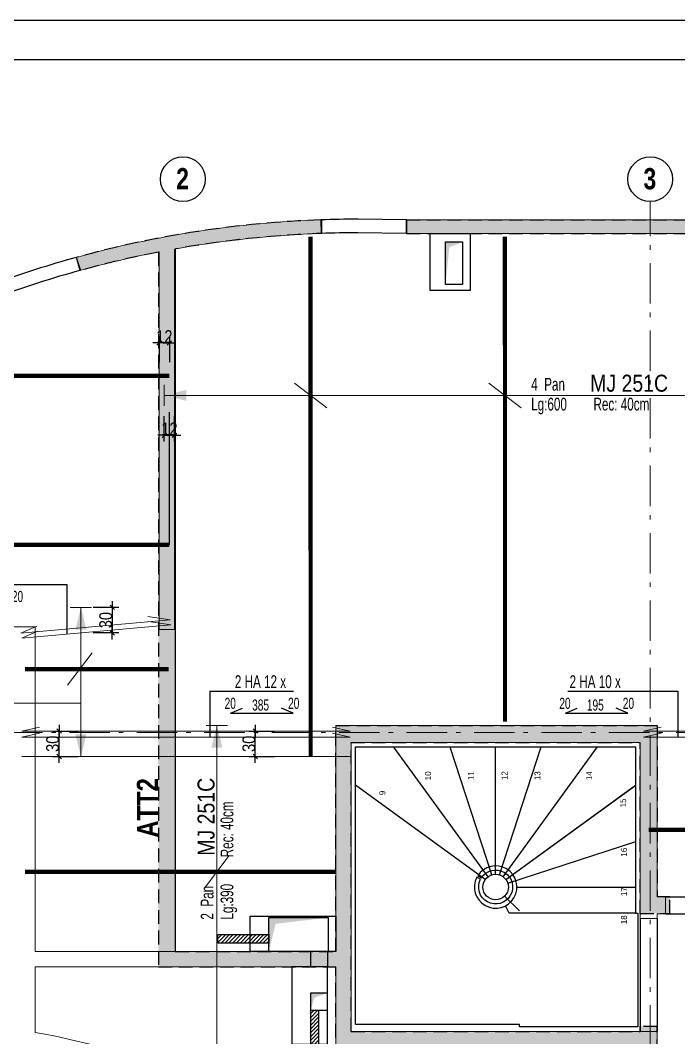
# Model space of a CAD drawing. Header units: centimetres. Extents: x 35662 to 42652, y -17547 to -13347.
# Drawn here: x 38203 to 38978, y -14544 to -13347 of the extents above; entities that cross this region are included whole.
import ezdxf
from ezdxf.enums import TextEntityAlignment as Align

# ---------------------------------------------------------------- set-up
doc = ezdxf.new("R2010")
doc.units = ezdxf.units.CM
doc.header["$LTSCALE"] = 25.4
doc.header["$PDMODE"] = 1
doc.header["$PDSIZE"] = -2
doc.linetypes.add('CACHEX2', pattern=[19.05, 12.7, -6.35])
doc.linetypes.add('Style de ligne -6', pattern=[1.04164, 0.625, -0.20828, 0.06943, -0.13893])
for name, color, linetype in [('01_ARMA_INF', 50, 'Continuous'), ('01_cote_gen', 4, 'Continuous'), ('01_linteaux', 2, 'Continuous'), ('01_murs_sup', 2, 'CACHEX2'), ('01_resv', 32, 'Continuous'), ('01_texte', 230, 'Continuous'), ('AA_COTES', 2, 'Continuous')]:
    doc.layers.add(name, color=color, linetype=linetype)
for name, color, linetype, lineweight in [('01_murs_coup', 5, 'Continuous', 60), ('01_résv', 32, 'Continuous', 9), ('B Général', 7, 'Continuous', 5)]:
    doc.layers.add(name, color=color, linetype=linetype, lineweight=lineweight)
doc.styles.add('Eurostile', font='')
doc.styles.add('impact', font='impact.ttf')
doc.styles.add('PATIO', font='ARIALN.TTF')
doc.styles.add('STYLE2', font='ARIALN.TTF')
doc.styles.add('Titre', font='ariblk.ttf')
doc.styles.get('Eurostile').set_extended_font_data('Eurostile')
doc.dimstyles.new('JB50', dxfattribs={"dimscale": 0.1, "dimtxt": 150, "dimasz": 15, "dimexe": 0.1, "dimexo": 0.1, "dimgap": 0.09, "dimtad": 1, "dimdec": 1, "dimdsep": 46, "dimtxsty": 'STYLE2', "dimblk1": 'BOND_G', "dimblk2": 'BOND_D', "dimsah": 1, "dimcen": 1.5, "dimdle": 0.01, "dimse1": 1, "dimse2": 1, "dimclrd": 4, "dimclre": 2, "dimclrt": 6, "dimazin": 2, "dimtfac": 2.333333, "dimtdec": 1, "dimtix": 1, "dimtmove": 2, "dimatfit": 3, "dimldrblk": 'BOND_G', "dimfxl": 1, "dimtolj": 1, "dimtzin": 0, "dimarcsym": 0})
pattern_1 = [(135, (-1376.8596, -4351.756), (-11.2253202, 9e-16), [7.9375, -7.9375])]

# ---------------------------------------------------------------- blocks, each defined once
blk = doc.blocks.new('BOND_G')
at = {"layer": 'AA_COTES', "color": 0}
for p, q in [((0, -5), (0, 15)), ((5, 0), (-5, 0)), ((1.77, 1.77), (-1.77, -1.77))]:
    blk.add_line(p, q, dxfattribs=at)
blk = doc.blocks.new('BOND_D')
at = {"layer": 'AA_COTES', "color": 0}
for p, q in [((5, 0), (-5, 0)), ((-1.77, -1.77), (1.77, 1.77)), ((0, 5), (0, -15))]:
    blk.add_line(p, q, dxfattribs=at)
blk = doc.blocks.new('*D17')
at = {"color": 4, "lineweight": -2, "transparency": 16777216}
blk.add_line((38479.6, -14211.5), (38479.6, -14184.5), dxfattribs=at)
at = {"layer": 'Defpoints', "color": 0, "transparency": 16777216}
for p in [(38479.6, -14183), (38503.4, -14183), (38544.7, -14213)]:
    blk.add_point(p, dxfattribs=at)
at = {"color": 4, "lineweight": -2, "transparency": 16777216, "xscale": 1.5, "yscale": 1.5, "zscale": 1.5}
for name, p, rotation in [('BOND_D', (38479.6, -14183), 90), ('BOND_G', (38479.6, -14213), 270)]:
    blk.add_blockref(name, p, dxfattribs=dict(at, rotation=rotation))
at = {"color": 6, "transparency": 16777216, "insert": (38472, -14198), "char_height": 15, "attachment_point": 5, "rotation": 90, "style": 'STYLE2'}
blk.add_mtext('\\A1;30', dxfattribs=at)
blk = doc.blocks.new('*D18')
at = {"color": 4, "lineweight": -2, "transparency": 16777216}
blk.add_line((38311.3, -14039), (38311.3, -14066.1), dxfattribs=at)
at = {"layer": 'Defpoints', "color": 0, "transparency": 16777216}
for p in [(38274.4, -14037.5), (38274.4, -14067.6), (38311.3, -14067.6)]:
    blk.add_point(p, dxfattribs=at)
at = {"color": 4, "lineweight": -2, "transparency": 16777216, "xscale": 1.5, "yscale": 1.5, "zscale": 1.5}
for name, p, rotation in [('BOND_G', (38311.3, -14037.5), 90), ('BOND_D', (38311.3, -14067.6), 270)]:
    blk.add_blockref(name, p, dxfattribs=dict(at, rotation=rotation))
at = {"color": 6, "transparency": 16777216, "insert": (38303.6, -14052.5), "char_height": 15, "attachment_point": 5, "rotation": 90, "style": 'STYLE2'}
blk.add_mtext('\\A1;30', dxfattribs=at)
blk = doc.blocks.new('*D19')
at = {"color": 4, "lineweight": -2, "transparency": 16777216}
blk.add_line((38248.7, -14211.5), (38248.7, -14184.5), dxfattribs=at)
at = {"layer": 'Defpoints', "color": 0, "transparency": 16777216}
for p in [(38248.7, -14183), (38257.6, -14183), (38257.6, -14213)]:
    blk.add_point(p, dxfattribs=at)
at = {"color": 4, "lineweight": -2, "transparency": 16777216, "xscale": 1.5, "yscale": 1.5, "zscale": 1.5}
for name, p, rotation in [('BOND_D', (38248.7, -14183), 90), ('BOND_G', (38248.7, -14213), 270)]:
    blk.add_blockref(name, p, dxfattribs=dict(at, rotation=rotation))
at = {"color": 6, "transparency": 16777216, "insert": (38241.1, -14198), "char_height": 15, "attachment_point": 5, "rotation": 90, "style": 'STYLE2'}
blk.add_mtext('\\A1;30', dxfattribs=at)
blk = doc.blocks.new('*D20')
at = {"color": 4, "lineweight": -2, "transparency": 16777216}
for p, q in [((38371, -13835), (38369.5, -13835)), ((38372.5, -13835), (38384.5, -13835)), ((38386, -13835), (38387.5, -13835))]:
    blk.add_line(p, q, dxfattribs=at)
at = {"layer": 'Defpoints', "color": 0, "transparency": 16777216}
for p in [(38372.5, -13795.5), (38384.5, -13795.5), (38384.5, -13835)]:
    blk.add_point(p, dxfattribs=at)
at = {"color": 4, "lineweight": -2, "transparency": 16777216, "xscale": 1.5, "yscale": 1.5, "zscale": 1.5}
blk.add_blockref('BOND_G', (38372.5, -13835), dxfattribs=at)
at = {"color": 4, "lineweight": -2, "transparency": 16777216, "xscale": 1.5, "yscale": 1.5, "zscale": 1.5, "rotation": 180}
blk.add_blockref('BOND_D', (38384.5, -13835), dxfattribs=at)
at = {"color": 6, "transparency": 16777216, "insert": (38378.5, -13827.5), "char_height": 15, "attachment_point": 5, "style": 'STYLE2'}
blk.add_mtext('\\A1;12', dxfattribs=at)
blk = doc.blocks.new('*D22')
at = {"color": 4, "lineweight": -2, "transparency": 16777216}
for p, q in [((38365, -13726.4), (38363.5, -13726.4)), ((38378.5, -13726.4), (38366.5, -13726.4)), ((38380, -13726.4), (38381.5, -13726.4))]:
    blk.add_line(p, q, dxfattribs=at)
at = {"layer": 'Defpoints', "color": 0, "transparency": 16777216}
for p in [(38366.5, -13726.4), (38366.5, -13750.2), (38378.5, -13765.1)]:
    blk.add_point(p, dxfattribs=at)
at = {"color": 4, "lineweight": -2, "transparency": 16777216, "xscale": 1.5, "yscale": 1.5, "zscale": 1.5}
blk.add_blockref('BOND_D', (38366.5, -13726.4), dxfattribs=at)
at = {"color": 4, "lineweight": -2, "transparency": 16777216, "xscale": 1.5, "yscale": 1.5, "zscale": 1.5, "rotation": 180}
blk.add_blockref('BOND_G', (38378.5, -13726.4), dxfattribs=at)
at = {"color": 6, "transparency": 16777216, "insert": (38372.5, -13718.9), "char_height": 15, "attachment_point": 5, "style": 'STYLE2'}
blk.add_mtext('\\A1;12', dxfattribs=at)

msp = doc.modelspace()

# ---------------------------------------------------------------- hatches: boundary and pattern name
at = {"layer": '01_murs_sup'}
h = msp.add_hatch(dxfattribs=at)
h.set_pattern_fill('DASH', color=256, scale=2.5, angle=135)
h.set_pattern_definition(pattern_1)
h.paths.add_polyline_path([(38178.58, -13671.44), (38173.7, -13656.19, 0.053996), (37933.23, -13774.64), (37942.35, -13787.8, -0.0537335)])
h.paths.add_polyline_path([(37779.47, -13911.19, -0.0212749), (37860.14, -13844.74), (37851.02, -13831.57, 0.0228439), (37763.47, -13904.08), (37763.47, -14117.54), (37779.47, -14117.54)])
h.paths.add_polyline_path([(39133.48, -13581.57), (38657.44, -13581.57), (38657.44, -13597.57), (39117.48, -13597.57), (39117.48, -13641.58), (39133.48, -13641.58)])
h.paths.add_polyline_path([(39446.48, -13976.58), (39133.48, -13976.58), (39133.48, -13941.58), (39117.48, -13941.58), (39117.48, -14377.56), (39069.48, -14377.56), (39069.48, -14397.56), (39117.48, -14397.56), (39117.48, -14785.56), (39082.48, -14785.56), (39082.48, -14803.56), (39495.48, -14803.56), (39495.48, -14785.56), (39135.47, -14785.56), (39135.47, -13992.58), (39430.48, -13992.58), (39430.48, -14049.58), (39446.48, -14049.58)])
h = msp.add_hatch(dxfattribs=at)
h.set_pattern_fill('DASH', color=256, scale=2.5, angle=135)
h.set_pattern_definition(pattern_1)
h.paths.add_polyline_path([(38385.48, -13615.73, -0.0351438), (38557.04, -13597.57), (38557.04, -13590.51), (38556.88, -13581.57, 0.0587084), (38268.95, -13625.72), (38273.83, -13640.97, -0.0191623), (38365.48, -13619.45), (38365.48, -14460.51), (38574.48, -14460.51), (38574.48, -14785.56), (38333.48, -14785.56), (38333.48, -14803.56), (38592.48, -14803.56), (38592.48, -14755.56), (38767.48, -14755.56), (38767.48, -14552.56), (38932.48, -14552.56), (38932.48, -14755.56), (38952.48, -14755.56), (38952.48, -14530.56), (38932.48, -14530.56), (38932.48, -14536.56), (38592.48, -14536.56), (38592.48, -14196.56), (38932.48, -14196.56), (38932.48, -14397.56), (38967.48, -14397.56), (38967.48, -14377.56), (38952.48, -14377.56), (38952.48, -14176.56), (38574.48, -14176.56), (38574.48, -14442.51), (38385.48, -14442.51)])
h.paths.add_polyline_path([(38665.48, -14556.56), (38665.48, -14735.56), (38592.48, -14735.56), (38592.48, -14556.56)], flags=16)
h.paths.add_polyline_path([(38747.48, -14556.56), (38747.48, -14735.56), (38683.48, -14735.56), (38683.48, -14556.56)], flags=16)
h.paths.add_polyline_path([(39519.48, -14176.56), (39446.48, -14176.56), (39446.48, -14149.58), (39430.48, -14149.58), (39430.48, -14192.56), (39519.48, -14192.56)])
h.paths.add_polyline_path([(39794.48, -14176.56), (39619.48, -14176.56), (39619.48, -14192.56), (39794.48, -14192.56)], flags=17)
h.paths.add_polyline_path([(40140.48, -13976.56), (40124.48, -13976.56), (40124.48, -14176.56), (39994.48, -14176.56), (39994.48, -14192.56), (40124.48, -14192.56), (40124.48, -14785.56), (39597.48, -14785.56), (39597.48, -14803.56), (40140.48, -14803.56)])
at = {"layer": '01_résv'}
h = msp.add_hatch(dxfattribs=at)
h.set_pattern_fill('ANSI31', color=256)
h.set_pattern_definition([(45, (33932.1135, -19078.7956), (-2.245064, 2.245064), [])])
h.paths.add_polyline_path([(40172.39, -15042.56), (40172.39, -15072.59), (40182.39, -15072.59), (40182.39, -15042.62)], flags=17)
h.paths.add_polyline_path([(38544.12, -14511.48), (38544.12, -14581.48), (38554.12, -14581.48), (38554.12, -14511.48)])
h.paths.add_polyline_path([(38775.31, -14971.93), (38775.71, -15031.93), (38785.71, -15031.93), (38785.31, -14971.93)], flags=17)
h.paths.add_polyline_path([(38544.85, -14966.84), (38474.85, -14966.84), (38474.85, -14976.84), (38544.85, -14976.84)], flags=17)
h.paths.add_polyline_path([(38564.85, -14966.84), (38624.85, -14966.84), (38624.85, -14976.84), (38564.85, -14976.84)], flags=17)
h.paths.add_polyline_path([(37763.92, -15769.56), (37763.92, -15709.56), (37773.92, -15709.56), (37773.92, -15769.56)], flags=17)
h.paths.add_polyline_path([(38495.18, -14432.47), (38435.18, -14432.47), (38435.18, -14422.47), (38495.18, -14422.47)])
edge = h.paths.add_edge_path()
edge.add_line((40778.06, -15120.54), (40818.06, -15120.54))
edge.add_line((40818.06, -15120.54), (40846.67, -15148.83))
edge.add_line((40846.67, -15148.83), (40849.82, -15145.68))
edge.add_line((40849.82, -15145.68), (40853.18, -15142.31))
edge.add_line((40853.18, -15142.31), (40853.74, -15141.76))
edge.add_line((40853.74, -15141.76), (40819.08, -15107.1))
edge.add_line((40778.4, -15120.54), (40778.4, -15110.54))
edge.add_line((40778.4, -15110.54), (40822.52, -15110.54))
edge.add_line((40170.1, -14687.41), (40170, -14687.41))
edge.add_line((40170, -14687.41), (40170.02, -14664.36))
edge.add_line((40170.02, -14664.36), (40180.02, -14664.36))
edge.add_line((40180.02, -14664.36), (40180.12, -14694.4))
edge.add_line((40180.12, -14694.4), (40170, -14694.34))
edge.add_line((39147.25, -14687.41), (39147.15, -14687.41))
edge.add_line((39147.15, -14687.41), (39147.15, -14657.41))
edge.add_line((39147.15, -14657.41), (39157.15, -14657.41))
edge.add_line((39157.15, -14657.41), (39157.15, -14687.41))
edge.add_line((39157.15, -14687.41), (39147.15, -14687.41))
edge.add_line((37455.95, -16464.54), (37539.35, -16464.56))
edge.add_line((37539.35, -16464.56), (37539.75, -16474.52))
edge.add_line((37539.75, -16474.52), (37459.74, -16474.5))
edge.add_line((37459.74, -16474.5), (37459.34, -16467.9))
h.paths.add_polyline_path([(40853.92, -14589.64), (40846.85, -14582.57), (40818.16, -14610.86), (40778.16, -14610.86), (40778.16, -14620.86), (40822.3, -14620.86)])

# ---------------------------------------------------------------- linework, layer by layer
msp.add_line((38378.48, -13963.9), (38378.48, -13807.66))
at = {"layer": '01_ARMA_INF', "linetype": 'Continuous', "lineweight": 0, "const_width": 5, "flags": 128}
for points in [[(38544.66, -13601.15), (38544.75, -14213.04)], [(38773.42, -13601.14), (38773.51, -14172.01)], [(37986.77, -13765.29), (38378.48, -13765.06)], [(37767.46, -13964.14), (38378.48, -13963.9)], [(38208.51, -14110.14), (38377.48, -14110.07)], [(38942.71, -14299.27), (39127.71, -14299.12)], [(38208.51, -14348.71), (38573.75, -14348.57)]]:
    msp.add_lwpolyline(points, dxfattribs=at)
at = {"layer": '01_cote_gen'}
msp.add_line((42651.79, -13346.82), (35661.79, -13346.82), dxfattribs=at)
at = {"layer": '01_linteaux'}
for p, q in [((38657.25, -13581.57), (38600.49, -13580.81)), ((38657.04, -13597.57), (38600.27, -13596.81)), ((38962.48, -14378.06), (39065.48, -14378.06)), ((38962.48, -14398.06), (39065.48, -14398.06)), ((38932.48, -14403.56), (38932.48, -14536.56)), ((38952.48, -14403.56), (38952.48, -14536.56))]:
    msp.add_line(p, q, dxfattribs=at)
at = {"layer": '01_linteaux', "linetype": 'Continuous'}
for p, q in [((38385.48, -13615.73), (38385.48, -14442.51)), ((38753.66, -14354.42), (38642.78, -14201.8)), ((38757.84, -14352.29), (38708.95, -14201.8)), ((38762.48, -14351.56), (38762.48, -14201.8)), ((38767.11, -14352.29), (38816.09, -14201.56)), ((38771.3, -14354.42), (38882.36, -14201.56)), ((38750.34, -14357.74), (38597.48, -14246.68)), ((38774.61, -14357.74), (38927.48, -14246.68)), ((38774.61, -14357.74), (38927.23, -14246.86)), ((38776.75, -14361.92), (38927.48, -14312.94)), ((38787.48, -14366.56), (38927.23, -14366.56)), ((38773.08, -14377.16), (38790.48, -14394.56)), ((38778.51, -14397.21), (38774.06, -14388.71)), ((38927.23, -14397.21), (38778.51, -14397.21))]:
    msp.add_line(p, q, dxfattribs=at)
at = {"layer": '01_linteaux', "linetype": 'Continuous', "flags": 128}
msp.add_lwpolyline([(38790.48, -14531.06), (38790.48, -14528.31), (38597.48, -14528.31), (38597.48, -14201.56), (38927.23, -14201.56), (38927.23, -14397.21), (38929.98, -14397.21), (38929.98, -14531.06)], close=True, dxfattribs=at)
msp.add_lwpolyline([(38740.35, -14354.93, 49.979992), (38741.35, -14353.2), (38745.68, -14355.7, -39.9749844), (38744.68, -14357.43)], format="xyb", close=True, dxfattribs=at)
at = {"layer": '01_linteaux', "linetype": 'Continuous'}
msp.add_circle((38762.48, -14366.56), 15, dxfattribs=at)
at = {"layer": '01_linteaux'}
for radius, start, end in [(1244.73, 90, 92.00516), (1228.73, 90, 92.00516), (1244.73, 105.4374, 110.04173), (1228.73, 105.4374, 110.07172)]:
    msp.add_arc((38600.27, -14825.54), radius, start, end, dxfattribs=at)
at = {"layer": '01_murs_coup', "linetype": 'Continuous', "lineweight": 18}
for p, q in [((38556.72, -13581.57), (38557.28, -13597.57)), ((39133.48, -13581.57), (38657.04, -13581.57)), ((38657.04, -13581.57), (38657.04, -13597.57)), ((39133.48, -13581.57), (38746.48, -13581.57)), ((39117.48, -13597.57), (38657.04, -13597.57)), ((39117.48, -13597.57), (38746.48, -13597.57)), ((38366.48, -13619.26), (38366.48, -14063.53)), ((38384.48, -13615.91), (38384.48, -14063.53)), ((38268.94, -13625.72), (38273.2, -13641.14)), ((38220.51, -14060.23), (37779.46, -14060.23)), ((38220.51, -14060.23), (37789.46, -14060.23)), ((38220.51, -14442.51), (38220.51, -14060.23)), ((38220.51, -14442.51), (38220.51, -14060.23)), ((38220.51, -14060.23), (38220.51, -14442.51)), ((38366.48, -14063.53), (38384.48, -14063.53)), ((38574.48, -14442.51), (38574.48, -14176.56)), ((38574.48, -14176.56), (38952.48, -14176.56)), ((38952.48, -14176.56), (38952.48, -14378.06)), ((38592.48, -14196.56), (38932.48, -14196.56)), ((38592.48, -14536.56), (38592.48, -14196.56)), ((38932.48, -14403.56), (38932.48, -14196.56)), ((38952.48, -14378.06), (38962.48, -14378.06)), ((38962.48, -14378.06), (38962.48, -14398.06)), ((38952.48, -14398.06), (38962.48, -14398.06)), ((38952.48, -14403.56), (38952.48, -14398.06)), ((38932.48, -14403.56), (38952.48, -14403.56)), ((38220.51, -14442.51), (38574.48, -14442.51)), ((38220.51, -14460.51), (38574.48, -14460.51)), ((38220.51, -14534.57), (38220.51, -14460.51)), ((38220.51, -14537.64), (38220.51, -14460.51)), ((38574.48, -14684.09), (38574.48, -14460.51)), ((38592.48, -14536.56), (38952.48, -14536.56)), ((38952.48, -14755.56), (38952.48, -14536.56))]:
    msp.add_line(p, q, dxfattribs=at)
for centre, radius, start, end in [((38600.27, -14825.54), 1244.73, 92.00516, 105.4374), ((38600.27, -14825.54), 1228.73, 92.00516, 100.11501), ((38600.27, -14825.54), 1228.73, 100.96877, 105.4374), ((38066.98, -15409.73), 885.5, 55.0317, 80.01528)]:
    msp.add_arc(centre, radius, start, end, dxfattribs=at)
at = {"layer": '01_murs_sup', "ltscale": 0.05}
for p, q in [((38557.44, -13581.55), (38557.44, -13597.56)), ((38657.44, -13581.57), (38657.44, -13597.57)), ((38657.44, -13581.57), (39133.48, -13581.57)), ((38657.44, -13597.57), (39117.48, -13597.57)), ((38365.48, -13619.45), (38365.48, -14460.51)), ((38268.95, -13625.72), (38273.83, -13640.97)), ((38574.48, -14176.56), (38952.48, -14176.56)), ((38574.48, -14442.51), (38574.48, -14176.56)), ((38952.48, -14176.56), (38952.48, -14377.56)), ((38592.48, -14196.56), (38932.48, -14196.56)), ((38592.48, -14536.56), (38592.48, -14196.56)), ((38932.48, -14397.56), (38932.48, -14196.56)), ((38952.48, -14377.56), (38967.48, -14377.56)), ((38967.48, -14397.56), (38967.48, -14377.56)), ((38932.48, -14397.56), (38967.48, -14397.56)), ((38385.48, -14442.51), (38574.48, -14442.51)), ((38365.48, -14460.51), (38574.48, -14460.51)), ((38574.48, -14785.56), (38574.48, -14460.51)), ((38952.48, -14530.56), (38932.48, -14530.56)), ((38932.48, -14536.56), (38932.48, -14530.56)), ((38952.48, -14755.56), (38952.48, -14530.56)), ((38592.48, -14536.56), (38932.48, -14536.56))]:
    msp.add_line(p, q, dxfattribs=at)
for radius, start, end in [(1244.73, 91.97223, 105.4374), (1228.73, 91.99793, 100.06764), (1228.73, 101.01627, 105.40741)]:
    msp.add_arc((38600.28, -14825.54), radius, start, end, dxfattribs=at)
at = {"layer": '01_resv'}
for p, q in [((38685.43, -13664.57), (38685.42, -13597.57)), ((38685.42, -13597.57), (38732.46, -13597.57)), ((38703.48, -13607.61), (38723.48, -13607.61)), ((38703.48, -13657.61), (38703.48, -13607.61)), ((38723.48, -13607.61), (38723.48, -13657.61)), ((38732.46, -13597.57), (38732.47, -13664.57)), ((38732.47, -13664.57), (38685.43, -13664.57)), ((38723.48, -13657.61), (38703.48, -13657.61)), ((38495.48, -14402.47), (38565.48, -14402.47)), ((38495.48, -14442.46), (38495.48, -14402.47)), ((38565.48, -14402.47), (38565.48, -14442.47)), ((38435.48, -14422.47), (38495.48, -14422.47)), ((38435.48, -14432.47), (38435.48, -14422.47)), ((38495.48, -14422.47), (38495.48, -14432.47)), ((38495.48, -14432.47), (38435.48, -14432.47)), ((38565.48, -14442.47), (38495.48, -14442.46)), ((38544.48, -14442.51), (38544.48, -14460.51)), ((38564.48, -14442.51), (38564.48, -14460.51)), ((38564.52, -14491.48), (38544.52, -14491.48)), ((38544.52, -14491.48), (38544.52, -14511.48)), ((38564.52, -14511.48), (38564.52, -14491.48)), ((38544.52, -14511.48), (38564.52, -14511.48)), ((38544.52, -14511.48), (38544.52, -14581.48)), ((38554.52, -14581.48), (38554.52, -14511.48))]:
    msp.add_line(p, q, dxfattribs=at)
for points in [[(38473.48, -14400.62), (38574.48, -14400.68), (38574.48, -14442.51), (38473.48, -14442.44)], [(38522.48, -14551.51), (38564.48, -14551.51), (38564.48, -14460.51), (38522.48, -14460.51)]]:
    msp.add_lwpolyline(points, close=True, dxfattribs=at)
for points in [[(38703.48, -13657.61), (38703.48, -13607.61), (38707.91, -13613.76)], [(38703.48, -13607.61), (38723.48, -13607.61), (38707.91, -13613.76)], [(38495.48, -14442.46), (38495.48, -14402.47), (38503.52, -14409.85)], [(38495.48, -14402.47), (38565.48, -14402.47), (38503.52, -14409.85)], [(38544.48, -14442.51), (38544.48, -14460.51), (38564.48, -14460.51), (38564.48, -14442.51)], [(38544.52, -14511.48), (38544.52, -14491.48), (38549.42, -14496.57)], [(38544.52, -14491.48), (38564.52, -14491.48), (38549.42, -14496.57)]]:
    msp.add_solid(points, dxfattribs=at)
at = {"layer": '01_texte'}
for p, q in [((35711.79, -13392.7), (42601.79, -13392.7)), ((38450.58, -14161.84), (38464.41, -14156.02)), ((38524.09, -14161.84), (38510.27, -14156.02)), ((38844.55, -14161.84), (38858.37, -14156.02)), ((38918.05, -14161.84), (38904.23, -14156.02)), ((38450.58, -14161.84), (38524.09, -14161.84)), ((38844.55, -14161.84), (38918.05, -14161.84))]:
    msp.add_line(p, q, dxfattribs=at)
at = {"layer": '01_texte', "linetype": 'Continuous', "lineweight": 0}
for p, q in [((38372.48, -13775.58), (38372.48, -13800.54)), ((38525.65, -13773.57), (38563.72, -13802.58)), ((38754.41, -13773.56), (38792.48, -13802.56)), ((38372.48, -13788.06), (39129.48, -13788.06)), ((38261.89, -14037.53), (38286.85, -14037.53)), ((38274.37, -14213.04), (38274.37, -14037.53)), ((38379.23, -14051.99), (38352.95, -14048.39)), ((38203.6, -14068.03), (38379.23, -14051.99)), ((38203.6, -14068.03), (38222.29, -14059.76)), ((38204.7, -14073.92), (38380.33, -14057.88)), ((38380.33, -14057.88), (38354.05, -14054.28)), ((38204.7, -14073.92), (38223.4, -14065.65)), ((38258.4, -14129.11), (38287.4, -14091.04)), ((38274.37, -14150.02), (37995.68, -14150.02)), ((38204.87, -14183.04), (38225.66, -14178.4)), ((38204.87, -14183.04), (38591.17, -14183.04)), ((38421.92, -14176.56), (38446.88, -14176.56)), ((38434.4, -14647.82), (38434.4, -14176.56)), ((38591.17, -14183.04), (38570.38, -14178.4)), ((38936.35, -14183.04), (38957.14, -14178.4)), ((38936.35, -14183.04), (39131.93, -14183.04)), ((38204.87, -14190.12), (38225.66, -14185.48)), ((38204.87, -14190.12), (38591.17, -14190.12)), ((38591.17, -14190.12), (38570.38, -14185.48)), ((38936.35, -14190.12), (38957.14, -14185.48)), ((38936.35, -14190.12), (39131.93, -14190.12)), ((38204.87, -14213.04), (38591.17, -14213.04)), ((38261.89, -14213.04), (38286.85, -14213.04)), ((38419.9, -14367.68), (38448.91, -14329.61))]:
    msp.add_line(p, q, dxfattribs=at)
at = {"layer": '01_texte', "ltscale": 200}
for p, q in [((38128.15, -14010.52), (38257.66, -14010.52)), ((38257.66, -14010.52), (38257.66, -14069.08)), ((38426.19, -14136.26), (38524.4, -14136.26)), ((38426.19, -14136.26), (38426.19, -14190.12)), ((38847.28, -14136.26), (38976.78, -14136.26)), ((38976.78, -14136.26), (38976.78, -14190.12))]:
    msp.add_line(p, q, dxfattribs=at)
at = {"layer": '01_texte'}
for centre in [(38394.41, -13533.68), (38944.43, -13533.68)]:
    msp.add_circle(centre, 26.34, dxfattribs=at)
at = {"layer": '01_texte', "linetype": 'Continuous', "lineweight": 0}
for points in [[(38372.48, -13788.06), (38398.57, -13781.6), (38398.57, -13788.06)], [(38372.48, -13788.06), (38398.57, -13794.52), (38398.57, -13788.06)], [(38274.37, -14037.53), (38267.91, -14063.63), (38274.37, -14063.63)], [(38274.37, -14037.53), (38280.83, -14063.63), (38274.37, -14063.63)], [(38434.4, -14176.56), (38427.94, -14202.65), (38434.4, -14202.65)], [(38434.4, -14176.56), (38440.86, -14202.65), (38434.4, -14202.65)], [(38274.37, -14213.04), (38267.91, -14186.95), (38274.37, -14186.95)], [(38274.37, -14213.04), (38280.83, -14186.95), (38274.37, -14186.95)]]:
    msp.add_solid(points, dxfattribs=at)
at = {"layer": 'B Général', "color": 1, "linetype": 'Style de ligne -6', "lineweight": 13, "ltscale": 3, "true_color": 0xff0000}
for p, q in [((38944.46, -15743.85), (38944.43, -13560.02)), ((41880.18, -14184.56), (37130.6, -14184.56))]:
    msp.add_line(p, q, dxfattribs=at)

# ---------------------------------------------------------------- texts
at = {"layer": '01_linteaux', "style": 'Eurostile'}
for s, height, p in [('10', 7.049, (38686.49, -14240.97)), ('11', 7.049, (38736.8, -14240.8)), ('12', 7.049, (38776.44, -14240.63)), ('13', 7.049, (38815.19, -14240.8)), ('14', 7.049, (38876.08, -14240.81)), ('9', 7.05, (38632.72, -14258.47)), ('15', 7.049, (38916.09, -14272.87)), ('16', 7.049, (38916.92, -14330.76)), ('17', 7.049, (38917.07, -14377.29)), ('18', 7.049, (38917.07, -14410.27))]:
    msp.add_text(s, height=height, rotation=90, dxfattribs=at).set_placement(p)
at = {"layer": '01_texte', "ltscale": 5, "style": 'PATIO'}
msp.add_text('MJ 251C', height=20, dxfattribs=at).set_placement((38873.74, -13783.73))
at = {"layer": '01_texte', "ltscale": 5, "style": 'PATIO', "width": 0.8}
for s, height, p in [('4  Pan', 15, (38804.29, -13782.52)), ('Lg:600', 15, (38804.29, -13805.86)), ('Rec: 40cm', 15, (38877.63, -13805.86)), ('20', 13, (38193.04, -14031.16)), ('2 HA 12 x  ', 15, (38455.49, -14132.4)), ('2 HA 10 x  ', 15, (38849.45, -14132.4)), ('20', 13, (38443.46, -14156.89)), ('385', 13, (38475.88, -14158.87)), ('20', 13, (38518.2, -14156.89)), ('20', 13, (38837.42, -14156.89)), ('195', 13, (38869.84, -14158.87)), ('20', 13, (38912.16, -14156.89))]:
    msp.add_text(s, height=height, dxfattribs=at).set_placement(p)
at = {"layer": '01_texte', "style": 'Titre', "width": 0.7}
msp.add_text('ATT2 ', height=25, rotation=90, dxfattribs=at).set_placement((38372.71, -14269.52), align=Align.BOTTOM_CENTER)
at = {"layer": '01_texte', "ltscale": 5, "style": 'PATIO'}
msp.add_text('MJ 251C', height=20, rotation=90, dxfattribs=at).set_placement((38431.61, -14329.72))
at = {"layer": '01_texte', "ltscale": 5, "style": 'PATIO', "width": 0.8}
for s, p in [('Rec: 40cm', (38453.74, -14331.52)), ('2  Pan', (38430.4, -14404.85)), ('Lg:390', (38453.74, -14404.85))]:
    msp.add_text(s, height=15, rotation=90, dxfattribs=at).set_placement(p)
at = {"layer": '01_texte', "char_height": 25, "attachment_point": 1, "rotation": 0, "line_spacing_factor": 0.895453, "style": 'impact'}
for s, insert in [('2', (38386.49, -13520.6)), ('3', (38936.51, -13520.6))]:
    msp.add_mtext(s, dxfattribs=dict(at, insert=insert))

# ---------------------------------------------------------------- dimensions: what is measured, and where the dimension line sits
for base, p1, p2, picture, middle in [((38366.48, -13726.45), (38378.48, -13765.06), (38366.48, -13750.24), '*D22', (38372.48, -13718.91)), ((38384.48, -13835), (38372.48, -13795.47), (38384.48, -13795.47), '*D20', (38378.48, -13827.46))]:
    dim = msp.add_linear_dim(base=base, p1=p1, p2=p2, dimstyle='JB50')
    dim.commit()
    dim.dimension.update_dxf_attribs({"geometry": picture, "text_midpoint": middle})
for base, p1, p2, picture, middle in [((38311.29, -14067.55), (38274.37, -14037.53), (38274.37, -14067.55), '*D18', (38303.62, -14052.54)), ((38248.72, -14183.04), (38257.63, -14213.04), (38257.63, -14183.04), '*D19', (38241.05, -14198.04)), ((38479.63, -14183.04), (38544.75, -14213.04), (38503.37, -14183.04), '*D17', (38471.96, -14198.04))]:
    dim = msp.add_linear_dim(base=base, p1=p1, p2=p2, angle=90, dimstyle='JB50')
    dim.commit()
    dim.dimension.update_dxf_attribs({"geometry": picture, "text_midpoint": middle})

doc.saveas('drawing.dxf')
